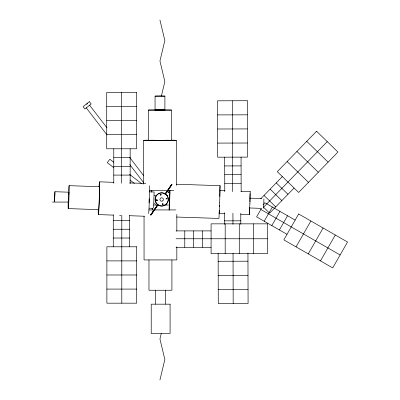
<?xml version="1.0" encoding="UTF-8"?>
<svg xmlns="http://www.w3.org/2000/svg" width="400" height="400" viewBox="0 0 400 400"><rect width="100%" height="100%" fill="white"/><g stroke="black" fill="none" stroke-linecap="round" stroke-linejoin="round"><path stroke-width="0.6" d="M143.575 184.11L143.585 140.37M148.505 110.055L148.5 140.37L160.09 140.57L171.445 140.37L171.45 110.055L148.505 110.055L171.45 110.055M151.77 192.205L151.77 190.36M155.06 110.055L155.065 96.12L159.93 96.035L164.9 96.12L164.895 110.055L155.06 110.055L164.895 110.055M168.16 192.815L168.16 190.355M176.355 185.36L176.365 140.37M263.92 198.8L263.605 208.295M169.295 206.47L169.28 208.595L169.83 192.22L167.985 192.16M169.095 210.075L169.185 206.65M170.03 190.17L169.38 209.96M219.81 196.5L219.9 190.595L224.845 190.76M249.53 208.625L249.44 214.53L240.785 214.245M249.915 201.875L249.985 198.15L261.49 198.53M149.17 198.72L149.01 202.9M219.685 202.345L220.065 185.68L176.345 184.235M249.94 203.26L250.205 191.6L240.93 191.29M169.45 198.315L169.575 194.775M219.54 206.575L219.635 202.26M249.875 203.15L249.44 214.53M169.55 198.045L169.69 194.44M219.535 205.22L218.975 218.44L176.505 217.035M249.87 198.26L250.065 193.63M169.68 191.975L169.75 190.3M219.81 189.77L220.065 185.68M219.33 210.31L219.135 213.525L224.705 213.71M68.635 194.72L68.845 192.205L54.925 191.705L54.575 201.535L54.925 191.705M249.705 207.36L249.66 207.98L261.16 208.36M153.6 208.025L154.105 191.99L149.19 191.815M219.855 190.935L219.9 190.595M250.16 191.935L250.205 191.6M156.405 200.095L156.425 200.46M157.245 200.04L157.02 200.68M157.33 200.29L156.9 200.715M160.53 195.16L160.17 194.66L160.48 194.27M162.315 204.435L162.66 203.76M162.27 204.195L162.545 203.795M161.385 96.005L164.855 81.53L159.94 61.02L164.855 40.51L159.94 20M161.24 333.55L159.94 338.98L164.855 359.49L159.94 380M161.04 194.965L161.115 194.61M166.93 199.005L166.97 198.53M172 184.49C169.34 187.535 167.44 191.105 165.02 194.31C167.215 191.025 169.75 187.925 171.63 184.405L172 184.49L165.335 194.21M150.99 215.04C152.95 211.415 155.545 208.22 157.8 204.79C155.395 208.17 153.31 211.77 150.62 214.955L150.99 215.04L157.985 204.83M261.445 208.42L256.6 216.865L287.005 234.315M263.55 204.745L264.75 202.65L295.155 220.1M264.2 221.23L272.355 207.01M271.805 225.59L279.955 211.375M279.405 229.955L287.555 215.735M296.045 246.87L310.88 220.995M308.265 253.885L323.1 228.005M320.485 260.9L335.315 235.02M150.62 214.955L157.945 204.265M164.965 194.13L171.63 184.405M160.25 194.425L160.6 194.235M156.545 199.89L156.49 200.565M166.145 198.465L166.615 198.265M163.02 204.585L162.87 203.77M260.745 198.795L282.335 176.58M327.255 141.64L263.53 207.21L269.635 213.155L294.075 188.01M86.625 104.32L87.59 103.575M161 195.07L160.375 195.09M156.505 199.88L156.77 199.785M166.49 198.275L166.11 198.835M162.435 204.615L162.955 204.665M164.9 96.12L155.065 96.12M156.725 199.775L157.285 200.05M167.155 195.345L167.93 195.31M150.58 140.26L154.135 140.2M217.52 114.91L247.33 114.825M217.56 129.005L247.37 128.92M217.6 143.1L247.41 143.015M224.71 165.945L241.09 165.9M224.735 174.715L241.11 174.67M224.755 183.485L241.135 183.44M224.435 220.855L240.81 220.81M218.16 261.28L247.97 261.19M218.2 275.375L248.01 275.29M218.24 289.47L248.05 289.385M106.715 106.49L136.55 106.49M106.715 120.59L136.55 120.59M106.715 134.685L136.55 134.685M113.77 157.55L130.16 157.55M113.77 166.32L130.16 166.32M113.77 175.09L130.16 175.09M52.465 202.065L68.4 202.065M153.715 205.015L158.21 205.015M164.44 205.015L168.635 205.015M148.85 209.93L175.725 209.93M113.27 220.485L129.66 220.485M113.27 229.255L129.66 229.255M176.01 230.9L211.09 230.9M113.27 238.025L129.66 238.025M176.01 238.765L267.475 238.765M176.01 247.29L211.09 247.29M106.88 260.89L136.71 260.89M106.88 274.985L136.71 274.985M106.88 289.085L136.71 289.085M165.61 140.2L169.85 140.275M154.31 195.375L156.035 195.4M99.545 181.83L113.9 182.345M129.51 182.905L145.74 183.485M69.075 185.655L99.37 186.74M149.23 208.21L152.915 208.34M68.265 208.585L98.555 209.675M98.38 214.585L113.365 215.125M119.605 215.35L120.855 215.395M129.595 215.705L144.575 216.245M169.63 187.325L170 187.405M167.63 190.24L168 190.325M165.635 193.155L166.005 193.24M156.615 206.205L156.985 206.29M154.615 209.125L154.985 209.205M152.62 212.04L152.99 212.125M260.84 209.47L340.12 254.97M113.8 162.27L109.855 159.24L107.25 162.635L113.665 167.555M129.59 174.385L141.435 183.475M129.95 180.05L134.39 183.46M166.07 198.825L166.31 199.14M163.02 203.835L163.225 204.265M306.745 141.345L328.115 162.145M296.925 151.455L318.295 172.25M287.105 161.56L308.475 182.355M276.225 182.87L287.965 194.295M270.115 189.155L281.855 200.58M264.005 195.44L275.745 206.87M89.595 105.18L107.025 127.895M129.76 157.525L143.78 175.8M86.2 107.785L107.04 134.945M129.775 164.575L143.795 182.85M154.51 203.215L155.5 204.505M166.9 198.425L167.055 198.78M161.08 194.49L161.165 194.74M68.845 192.205L68.495 202.035L68.45 201.41M247.95 253.225L248.085 303.48L218.275 303.57L218.14 253.31M241.065 157.13L241.16 191.62M240.79 213.21L240.82 224.315M232.93 213.23L232.965 224.34M233.045 253.27L233.18 303.525M232.385 100.77L232.64 191.645M224.685 157.18L224.78 191.67M224.41 212.67L224.44 224.365M253.375 223.85L253.375 253.68M239.28 223.85L239.28 253.68M225.185 223.85L225.185 253.68M202.32 230.9L202.32 247.29M193.55 230.9L193.55 247.29M184.78 230.9L184.78 247.29M176.83 214.305L176.83 231.175M176.83 246.8L176.83 259.925L144.05 259.925L144.05 216.18M171.915 259.925L171.915 290.245L148.965 290.245L148.965 259.925M165.355 290.245L165.355 304.18M155.52 290.245L155.52 304.18M152.245 208.085L152.245 209.93M130.16 148.78L130.16 183.86M129.66 215.225L129.66 246.795M121.795 215.225L121.795 303.18M121.63 92.395L121.63 183.275M113.77 148.78L113.77 183.275M113.27 214.64L113.27 246.795M99.045 186.785A16.39 0.455 -87.9 0 1 99.7 186.465A16.39 0.455 -87.9 0 1 98.88 209.63A16.39 0.455 -87.9 0 1 98.225 209.95M68.595 191.525A11.475 0.315 -87.9 0 1 69.185 188.765A11.475 0.315 -87.9 0 1 68.495 206.76A11.475 0.315 -87.9 0 1 68.235 200.81M99.27 187.175A11.475 0.315 -87.9 0 1 99.285 198.05A11.475 0.315 -87.9 0 1 98.485 209.325M149.64 185.705A16.39 0.455 -87.9 0 1 148.67 213.615M166.8 203.645A6.64 6.62 -77.3 0 1 155.56 201.945A6.64 6.62 -77.3 0 1 162.4 192.83A6.64 6.62 -77.3 0 1 167.145 203.185M169.435 197.82A9.835 9.835 0 0 1 169.65 198.825M171.445 140.17A16.39 0.285 0 0 1 171.68 140.57A16.39 0.285 0 0 1 148.505 140.57A16.39 0.285 0 0 1 148.265 140.17M173.805 190.51A16.39 0.285 0 0 1 149.555 190.575M298.66 213.98L283.83 239.86L332.7 267.91L347.535 242.03L298.66 213.98M316.57 131.24L277.285 171.665L298.65 192.46L337.935 152.04L316.57 131.24M89.33 101.635L83.095 106.705L84.955 108.995L91.195 103.925L89.33 101.635M247.29 100.725L217.48 100.815L217.64 157.2L247.45 157.11L247.29 100.725M136.55 92.395L106.715 92.395L106.715 148.78L136.55 148.78L136.55 92.395M267.475 223.85L211.09 223.85L211.09 253.68L267.475 253.68L267.475 223.85M136.71 246.795L106.88 246.795L106.88 303.18L136.71 303.18L136.71 246.795M170.085 304.18L151.215 304.18L151.215 333.515L170.085 333.515L170.085 304.18M162.785 200.825A1.735 1.73 -77.3 0 0 162.24 197.875A1.735 1.73 -77.3 0 0 159.96 199.825A1.735 1.73 -77.3 0 0 162.785 200.825M166.055 204.49A6.64 6.62 -77.3 0 0 163.965 193.185A6.64 6.62 -77.3 0 0 155.245 200.66A6.64 6.62 -77.3 0 0 166.055 204.49"/></g></svg>
